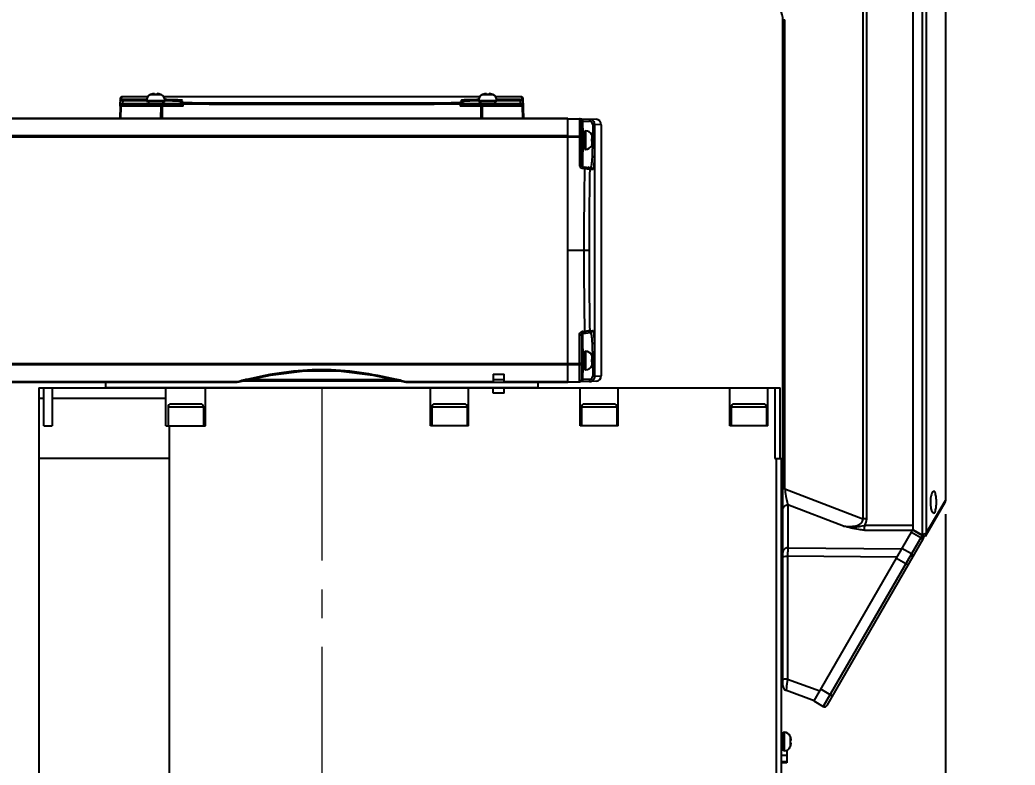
# Model space of a CAD drawing. Header units: millimetres. Extents: x 4061 to 8240, y 107 to 1541.
# Drawn here: x 6940 to 7049.7, y 944.4 to 1026.5 of the extents above; entities that cross this region are included whole.
import ezdxf

# ---------------------------------------------------------------- set-up
doc = ezdxf.new("R2010")
doc.units = ezdxf.units.MM
doc.linetypes.add('CENTER2', pattern=[28.575, 19.05, -3.175, 3.175, -3.175])
doc.layers.add('中心线层', color=7, linetype='CENTER2', lineweight=0)
doc.layers.add('轮廓实线层', color=7, linetype='Continuous', lineweight=30)
doc.styles.add('思源黑', font='SourceHanSansCN-Normal.ttf')
doc.dimstyles.new('尺寸标注_3_10比例', dxfattribs={"dimtxt": 7, "dimasz": 6, "dimexe": 2, "dimexo": 1.5, "dimgap": 1, "dimtad": 1, "dimdec": 1, "dimlfac": 3.333333, "dimdsep": 46, "dimtxsty": '思源黑', "dimcen": 0.09, "dimadec": 0, "dimazin": 0, "dimtp": 0.01, "dimtm": 0.01, "dimtfac": 1, "dimtdec": 1, "dimtofl": 0, "dimtmove": 0, "dimatfit": 3, "dimfxl": 0, "dimtolj": 1, "dimarcsym": 0})

# ---------------------------------------------------------------- blocks, each defined once
blk = doc.blocks.new('*D1394')
at = {"layer": 'Defpoints', "color": 0}
for p in [(6792.3, 984.16), (6771.84, 872.56), (6961.3, 872.56)]:
    blk.add_point(p, dxfattribs=at)
at = {"layer": '轮廓实线层', "color": 0, "lineweight": -2}
for p, q in [((6790.8, 984.16), (6769.84, 984.16)), ((6771.84, 978.16), (6771.84, 878.56)), ((6959.8, 872.56), (6769.84, 872.56))]:
    blk.add_line(p, q, dxfattribs=at)
at = {"layer": '轮廓实线层', "color": 0}
for points in [[(6772.84, 978.16), (6770.84, 978.16), (6771.84, 984.16)], [(6770.84, 878.56), (6772.84, 878.56), (6771.84, 872.56)]]:
    blk.add_solid(points, dxfattribs=at)
at = {"layer": '轮廓实线层', "color": 0, "insert": (6767.21, 930.97), "char_height": 7, "attachment_point": 5, "rotation": 90, "style": '思源黑'}
blk.add_mtext('\\A1;372', dxfattribs=at)
blk = doc.blocks.new('*D1400')
at = {"layer": 'Defpoints', "color": 0}
for p in [(6896.68, 1215.32), (7096.92, 1215.32), (6992.87, 872.56)]:
    blk.add_point(p, dxfattribs=at)
at = {"layer": '轮廓实线层', "color": 0, "lineweight": -2}
for p, q in [((6898.18, 1215.32), (7098.92, 1215.32)), ((7096.92, 878.56), (7096.92, 1209.32)), ((6994.37, 872.56), (7098.92, 872.56))]:
    blk.add_line(p, q, dxfattribs=at)
at = {"layer": '轮廓实线层', "color": 0}
for points in [[(7097.92, 1209.32), (7095.92, 1209.32), (7096.92, 1215.32)], [(7095.92, 878.56), (7097.92, 878.56), (7096.92, 872.56)]]:
    blk.add_solid(points, dxfattribs=at)
at = {"layer": '轮廓实线层', "color": 0, "insert": (7092.3, 1043.94), "char_height": 7, "attachment_point": 5, "rotation": 90, "style": '思源黑'}
blk.add_mtext('\\A1;\\A1;1240', dxfattribs=at)
blk = doc.blocks.new('*D1414')
at = {"layer": 'Defpoints', "color": 0}
for p in [(7042.03, 973.51), (7023.96, 872.56), (7042.03, 860.69)]:
    blk.add_point(p, dxfattribs=at)
at = {"layer": '轮廓实线层', "color": 0, "lineweight": -2}
for p, q in [((7042.03, 972.01), (7042.03, 858.69)), ((7023.96, 871.06), (7023.96, 858.69)), ((7029.96, 860.69), (7036.03, 860.69))]:
    blk.add_line(p, q, dxfattribs=at)
at = {"layer": '轮廓实线层', "color": 0}
for points in [[(7029.96, 861.69), (7029.96, 859.69), (7023.96, 860.69)], [(7036.03, 859.69), (7036.03, 861.69), (7042.03, 860.69)]]:
    blk.add_solid(points, dxfattribs=at)
at = {"layer": '轮廓实线层', "color": 0, "insert": (7032.99, 865.32), "char_height": 7, "attachment_point": 5, "style": '思源黑'}
blk.add_mtext('\\A1;60.3', dxfattribs=at)

msp = doc.modelspace()

# ---------------------------------------------------------------- linework, layer by layer
for p, q in [((7042.03, 1036.726), (7042.03, 973.513)), ((7038.43, 1034.98), (7038.43, 970.341)), ((7039.493, 969.725), (7039.487, 1035.467)), ((7039.923, 1035.466), (7039.923, 969.909)), ((7032.908, 1032.065), (7032.908, 971.506)), ((7033.355, 971.506), (7033.355, 1032.065)), ((7024.105, 1026.507), (7024.333, 1026.507)), ((7024.105, 953.128), (7024.105, 1026.507)), ((7024.333, 974.807), (7024.333, 1026.507)), ((6951.028, 1017.014), (6951.059, 1017.904)), ((6951.047, 1017.577), (6951.071, 1017.653)), ((6951.197, 1017.722), (6951.209, 1018.049)), ((6951.209, 1018.049), (6954.1, 1018.049)), ((6951.338, 1017.299), (6951.348, 1017.579)), ((6951.338, 1017.299), (6957.727, 1017.299)), ((6953.935, 1017.716), (6951.347, 1017.715)), ((6953.935, 1017.579), (6951.348, 1017.579)), ((6953.65, 1017.306), (6953.65, 1017.156)), ((6953.935, 1017.609), (6955.975, 1017.609)), ((6953.935, 1017.609), (6953.935, 1017.519)), ((6955.975, 1017.519), (6953.935, 1017.519)), ((6954.171, 1017.519), (6954.171, 1017.306)), ((6954.445, 1018.3), (6954.378, 1018.274)), ((6954.378, 1018.274), (6954.828, 1018.274)), ((6954.445, 1018.3), (6954.445, 1018.294)), ((6954.828, 1018.378), (6954.828, 1018.294)), ((6954.828, 1018.274), (6954.879, 1018.271)), ((6954.879, 1018.271), (6954.955, 1018.274)), ((6954.955, 1018.274), (6955.03, 1018.271)), ((6955.03, 1018.271), (6955.083, 1018.274)), ((6955.083, 1018.294), (6955.083, 1018.378)), ((6955.083, 1018.274), (6955.525, 1018.274)), ((6955.532, 1018.274), (6955.465, 1018.3)), ((6955.465, 1018.294), (6955.465, 1018.299)), ((6955.525, 1018.274), (6955.532, 1018.274)), ((6955.74, 1017.519), (6955.74, 1017.306)), ((6955.811, 1018.049), (6990.7, 1018.049)), ((6955.836, 1017.299), (6955.836, 1017.519)), ((6955.975, 1017.609), (6955.975, 1017.519)), ((6956.26, 1017.306), (6956.26, 1017.156)), ((6957.727, 1017.299), (6957.726, 1017.287)), ((6957.727, 1017.299), (6957.743, 1017.484)), ((6957.873, 1017.402), (6957.883, 1017.48)), ((6957.883, 1017.553), (6957.892, 1017.621)), ((6957.883, 1017.48), (6957.883, 1017.553)), ((6988.618, 1017.621), (6988.628, 1017.466)), ((6988.628, 1017.466), (6988.637, 1017.402)), ((6988.767, 1017.484), (6988.783, 1017.299)), ((6988.783, 1017.299), (6995.172, 1017.299)), ((6988.784, 1017.293), (6988.783, 1017.299)), ((6988.784, 1017.281), (6988.784, 1017.293)), ((6990.25, 1017.306), (6990.25, 1017.156)), ((6990.535, 1017.609), (6992.575, 1017.609)), ((6990.535, 1017.609), (6990.535, 1017.519)), ((6992.575, 1017.519), (6990.535, 1017.519)), ((6990.674, 1017.299), (6990.674, 1017.519)), ((6990.771, 1017.519), (6990.771, 1017.306)), ((6991.045, 1018.3), (6990.978, 1018.274)), ((6990.978, 1018.274), (6991.428, 1018.274)), ((6991.045, 1018.3), (6991.045, 1018.294)), ((6991.428, 1018.378), (6991.428, 1018.294)), ((6991.428, 1018.274), (6991.479, 1018.271)), ((6991.479, 1018.271), (6991.555, 1018.274)), ((6991.555, 1018.274), (6991.63, 1018.271)), ((6991.63, 1018.271), (6991.683, 1018.274)), ((6991.683, 1018.294), (6991.683, 1018.378)), ((6991.683, 1018.274), (6992.125, 1018.274)), ((6992.132, 1018.274), (6992.065, 1018.3)), ((6992.065, 1018.294), (6992.065, 1018.299)), ((6992.125, 1018.274), (6992.132, 1018.274)), ((6992.34, 1017.519), (6992.34, 1017.306)), ((6992.411, 1018.049), (6995.302, 1018.049)), ((6995.163, 1017.715), (6992.575, 1017.716)), ((6992.575, 1017.609), (6992.575, 1017.519)), ((6995.162, 1017.579), (6992.575, 1017.579)), ((6992.86, 1017.306), (6992.86, 1017.156)), ((6995.172, 1017.299), (6995.162, 1017.579)), ((6995.302, 1018.049), (6995.313, 1017.722)), ((6995.463, 1017.577), (6995.443, 1017.648)), ((6995.53, 1015.656), (6995.452, 1017.904)), ((6951.027, 1017.006), (6950.98, 1015.656)), ((6957.976, 1017.006), (6951.027, 1017.006)), ((6951.119, 1015.656), (6951.155, 1017.006)), ((6951.183, 1017.156), (6957.589, 1017.156)), ((6955.522, 1015.656), (6955.538, 1017.006)), ((6955.672, 1017.006), (6955.667, 1015.656)), ((6957.573, 1017.156), (6957.637, 1017.17)), ((6957.589, 1017.156), (6957.659, 1017.174)), ((6957.611, 1017.154), (6957.589, 1017.156)), ((6957.726, 1017.287), (6957.726, 1017.281)), ((6957.764, 1017.27), (6957.784, 1017.259)), ((6957.784, 1017.259), (6957.81, 1017.228)), ((6957.81, 1017.228), (6957.837, 1017.194)), ((6957.865, 1017.156), (6957.938, 1017.058)), ((6957.976, 1017.006), (6957.998, 1017.248)), ((6988.512, 1017.248), (6988.533, 1017.006)), ((6988.533, 1017.006), (6988.644, 1017.156)), ((6988.652, 1017.058), (6988.533, 1017.006)), ((6995.483, 1017.006), (6988.533, 1017.006)), ((6988.746, 1017.27), (6988.726, 1017.259)), ((6988.921, 1017.156), (6995.327, 1017.156)), ((6990.843, 1015.656), (6990.839, 1017.006)), ((6990.988, 1015.656), (6990.972, 1017.006)), ((6995.267, 1017.196), (6995.241, 1017.216)), ((6995.356, 1017.006), (6995.392, 1015.656)), ((7000.405, 1015.656), (6808.855, 1015.656)), ((7000.405, 1015.614), (6808.855, 1015.614)), ((7000.405, 1015.656), (7003.505, 1015.548)), ((7000.405, 986.556), (7000.405, 1015.656)), ((7000.405, 1015.614), (7001.674, 1015.576)), ((7001.674, 1015.612), (7001.674, 1010.502)), ((7002.042, 1015.36), (7001.905, 1015.372)), ((7001.905, 1015.372), (7001.905, 1010.468)), ((7002.042, 1015.36), (7002.782, 1015.334)), ((7002.042, 1014.561), (7002.042, 1015.36)), ((7001.905, 1014.561), (7002.055, 1014.561)), ((7002.055, 1014.561), (7002.055, 1011.951)), ((7002.055, 1014.041), (7002.268, 1014.041)), ((7002.268, 1014.276), (7002.358, 1014.276)), ((7002.268, 1012.236), (7002.268, 1014.276)), ((7002.358, 1014.276), (7002.358, 1012.236)), ((7003.133, 1014.974), (7003.352, 1014.974)), ((7003.133, 1014.974), (7003.133, 1012.6)), ((7003.352, 1014.974), (7003.352, 1012.6)), ((7004.085, 1014.948), (7003.352, 1014.974)), ((7004.085, 1014.948), (7004.085, 987.264)), ((7000.405, 1013.722), (6784.405, 1013.722)), ((7000.405, 1013.567), (6784.405, 1013.567)), ((7000.405, 1013.722), (7001.674, 1013.69)), ((7001.674, 1013.558), (7000.405, 1013.567)), ((7003.023, 1013.833), (7003.023, 1012.679)), ((7003.049, 1013.766), (7003.043, 1013.766)), ((7003.127, 1013.384), (7003.043, 1013.384)), ((7003.043, 1013.129), (7003.127, 1013.129)), ((7001.905, 1011.951), (7002.055, 1011.951)), ((7002.042, 1010.318), (7002.042, 1011.951)), ((7002.055, 1012.472), (7002.268, 1012.472)), ((7002.268, 1012.236), (7002.358, 1012.236)), ((7003.352, 1012.6), (7002.969, 1012.6)), ((7003.043, 1012.746), (7003.048, 1012.746)), ((7003.324, 1011.339), (7003.324, 990.933)), ((7002.231, 1010.095), (7002.03, 1010.112)), ((7002.042, 1010.318), (7002.903, 1010.243)), ((7003.121, 1010.004), (7002.806, 1010.031)), ((7000.405, 1001.106), (7002.736, 1001.106)), ((7002.03, 992.16), (7002.23, 992.178)), ((7002.805, 992.241), (7003.121, 992.268)), ((7001.674, 986.601), (7001.674, 991.77)), ((7001.905, 991.805), (7001.905, 986.84)), ((7002.042, 991.954), (7002.903, 992.029)), ((7002.042, 990.261), (7002.042, 991.954)), ((7001.905, 990.261), (7002.055, 990.261)), ((7002.055, 990.261), (7002.055, 987.651)), ((7002.268, 989.976), (7002.358, 989.976)), ((7002.268, 987.936), (7002.268, 989.976)), ((7002.358, 989.976), (7002.358, 987.936)), ((7002.055, 989.741), (7002.268, 989.741)), ((7002.929, 989.672), (7003.352, 989.672)), ((7003.023, 989.533), (7003.023, 988.379)), ((7003.049, 989.466), (7003.043, 989.466)), ((7003.127, 989.084), (7003.043, 989.084)), ((7003.043, 988.829), (7003.127, 988.829)), ((7003.133, 989.672), (7003.133, 987.239)), ((7003.352, 989.672), (7003.352, 987.239)), ((6784.405, 988.645), (7000.405, 988.645)), ((7000.405, 988.49), (6784.405, 988.49)), ((7000.405, 988.645), (7001.674, 988.654)), ((7000.405, 988.49), (7001.674, 988.522)), ((7002.055, 988.172), (7002.268, 988.172)), ((7002.268, 987.936), (7002.358, 987.936)), ((7003.043, 988.446), (7003.048, 988.446)), ((6963.891, 986.598), (6784.405, 986.598)), ((6963.891, 986.598), (6963.891, 986.561)), ((6963.964, 986.565), (6963.891, 986.556)), ((6963.964, 986.565), (6963.963, 986.565)), ((6964.604, 986.706), (6981.907, 986.706)), ((6965.321, 986.856), (6981.188, 986.856)), ((6978.899, 987.347), (6982.548, 986.565)), ((6982.547, 986.565), (6982.619, 986.556)), ((6982.547, 986.565), (6982.547, 986.565)), ((6982.619, 986.598), (6982.56, 986.613)), ((6992.155, 986.598), (6982.619, 986.598)), ((6982.619, 986.556), (6982.619, 986.598)), ((6992.155, 987.456), (6993.355, 987.456)), ((6992.155, 987.456), (6992.155, 986.556)), ((6992.155, 986.856), (6993.355, 986.856)), ((6993.355, 986.556), (6993.355, 987.456)), ((7000.405, 986.598), (6993.355, 986.598)), ((7000.405, 986.598), (7001.674, 986.636)), ((7000.405, 986.556), (7001.674, 986.601)), ((7002.77, 986.639), (7001.721, 986.602)), ((7001.905, 987.651), (7002.055, 987.651)), ((7001.905, 986.84), (7002.042, 986.853)), ((7002.042, 986.853), (7002.042, 987.651)), ((7002.782, 986.879), (7002.042, 986.853)), ((7003.505, 986.664), (7002.79, 986.64)), ((7003.352, 987.239), (7003.133, 987.239)), ((7003.352, 987.239), (7004.085, 987.264)), ((6784.405, 986.556), (6963.891, 986.556)), ((6942.049, 985.956), (7023.805, 985.956)), ((6942.055, 985.956), (6942.055, 878.256)), ((6942.63, 981.756), (6942.63, 985.956)), ((6943.539, 985.956), (6943.539, 981.756)), ((6949.405, 986.556), (6949.405, 985.956)), ((6956.08, 981.756), (6956.08, 985.956)), ((6960.43, 981.756), (6960.43, 985.956)), ((6982.619, 986.556), (7000.405, 986.556)), ((6985.255, 981.756), (6985.255, 985.956)), ((6989.455, 981.756), (6989.455, 985.956)), ((6992.155, 985.356), (6992.155, 985.956)), ((6993.355, 985.356), (6993.355, 985.956)), ((6997.105, 985.956), (6997.105, 986.556)), ((7001.755, 981.756), (7001.755, 985.956)), ((7005.955, 981.756), (7005.955, 985.956)), ((7018.255, 981.756), (7018.255, 985.956)), ((7022.455, 981.756), (7022.455, 985.956)), ((7023.205, 985.956), (7023.205, 978.156)), ((7023.805, 978.156), (7023.805, 985.956)), ((6942.63, 984.756), (6942.055, 984.756)), ((6956.08, 984.756), (6943.539, 984.756)), ((6993.355, 985.356), (6992.155, 985.356)), ((6956.305, 983.856), (6960.205, 983.856)), ((6956.305, 983.856), (6956.305, 981.756)), ((6959.905, 984.156), (6956.605, 984.156)), ((6960.205, 983.856), (6960.205, 981.756)), ((6985.405, 983.856), (6989.305, 983.856)), ((6985.405, 983.856), (6985.405, 981.756)), ((6989.005, 984.156), (6985.705, 984.156)), ((6989.305, 983.856), (6989.305, 981.756)), ((7001.905, 983.856), (7005.805, 983.856)), ((7001.905, 983.856), (7001.905, 981.756)), ((7005.505, 984.156), (7002.205, 984.156)), ((7005.805, 983.856), (7005.805, 981.756)), ((7018.405, 983.856), (7022.305, 983.856)), ((7018.405, 983.856), (7018.405, 981.756)), ((7022.005, 984.156), (7018.705, 984.156)), ((7022.305, 983.856), (7022.305, 981.756)), ((6942.63, 981.756), (6943.539, 981.756)), ((6956.08, 981.756), (6960.43, 981.756)), ((6956.455, 878.106), (6956.455, 981.756)), ((6989.455, 981.756), (6985.255, 981.756)), ((7005.955, 981.756), (7001.755, 981.756)), ((7022.455, 981.756), (7018.255, 981.756)), ((6956.455, 978.156), (6942.055, 978.156)), ((7023.205, 978.156), (7023.955, 978.156)), ((7023.355, 978.156), (7023.355, 878.256)), ((7023.955, 878.256), (7023.955, 978.156)), ((7024.105, 977.308), (7023.955, 977.308)), ((7023.955, 975.808), (7024.105, 975.808)), ((7024.333, 974.807), (7024.105, 974.807)), ((7024.333, 974.807), (7032.908, 971.506)), ((7024.105, 973.726), (7023.955, 973.726)), ((7039.923, 969.909), (7042.03, 973.513)), ((7023.955, 972.427), (7024.105, 972.427)), ((7030.793, 970.701), (7024.668, 973.059)), ((7024.668, 973.059), (7024.668, 968.318)), ((7041.97, 973.288), (7039.809, 969.545)), ((7033.355, 971.506), (7032.908, 971.506)), ((7033.091, 970.268), (7038.405, 970.268)), ((7038.43, 970.786), (7033.128, 970.786)), ((7038.276, 970.045), (7038.43, 970.311)), ((7039.45, 969.677), (7038.411, 970.277)), ((7038.43, 970.341), (7039.809, 969.545)), ((7038.43, 970.341), (7038.43, 970.311)), ((7027.834, 951.958), (7038.276, 970.045)), ((7039.45, 969.677), (7028.564, 950.823)), ((7028.974, 950.933), (7039.56, 969.268)), ((7038.276, 970.045), (7039.316, 969.445)), ((7039.684, 969.805), (7039.49, 969.724)), ((7024.668, 968.318), (7037.212, 968.2)), ((7038.274, 967.641), (7037.235, 968.241)), ((7024.105, 967.416), (7023.955, 967.416)), ((7036.671, 967.263), (7024.622, 967.377)), ((7024.622, 967.377), (7024.622, 953.832)), ((7036.619, 967.175), (7037.918, 966.425)), ((7023.955, 966.474), (7024.105, 966.474)), ((7024.105, 955.505), (7023.955, 955.505)), ((7023.955, 954.208), (7024.105, 954.208)), ((7024.622, 953.832), (7028.171, 952.541)), ((7027.544, 951.456), (7024.5, 952.564)), ((7029.574, 951.972), (7028.275, 952.722)), ((7027.544, 951.456), (7027.834, 951.958)), ((7027.525, 951.423), (7028.564, 950.823)), ((7024.168, 947.741), (7023.955, 947.741)), ((7024.258, 947.976), (7024.168, 947.976)), ((7024.168, 945.936), (7024.168, 947.976)), ((7024.258, 947.976), (7024.258, 945.936)), ((7024.923, 947.084), (7024.92, 947.032)), ((7024.949, 947.466), (7024.923, 947.533)), ((7024.923, 947.533), (7024.923, 947.084)), ((7024.949, 947.466), (7024.943, 947.466)), ((7025.027, 947.084), (7024.943, 947.084)), ((7024.168, 946.172), (7023.955, 946.172)), ((7024.168, 946.037), (7023.955, 946.037)), ((7024.555, 946.005), (7024.555, 944.588)), ((7024.92, 947.032), (7024.923, 946.956)), ((7024.923, 946.956), (7024.92, 946.883)), ((7024.92, 946.883), (7024.923, 946.829)), ((7024.923, 946.829), (7024.923, 946.386)), ((7024.923, 946.379), (7024.949, 946.446)), ((7024.943, 946.829), (7025.027, 946.829)), ((7024.943, 946.446), (7024.948, 946.446)), ((7024.555, 945.425), (7023.955, 945.425)), ((7024.258, 945.936), (7024.168, 945.936)), ((7024.555, 944.7), (7023.955, 944.7)), ((7024.555, 944.588), (7023.955, 944.588))]:
    msp.add_line(p, q)
for points in [[(6957.667, 1017.136), (6957.637, 1017.146), (6957.611, 1017.154)], [(6988.774, 1017.28), (6988.762, 1017.277), (6988.746, 1017.27)], [(6963.962, 986.565), (6967.59, 987.343), (6971.381, 987.808), (6975.111, 987.81), (6978.899, 987.347)]]:
    msp.add_lwpolyline(points)
for centre, radius, start, end in [((7021.705, 1026.507), 2.4, 0, 53.17051), ((6951.209, 1017.899), 0.15, 90, 177.99998), ((6951.228, 1014.291), 3.01, 89.10628, 90.74056), ((6951.346, 1020.77), 3.054, 268.63693, 270.03477), ((6951.227, 1014.087), 3.213, 88.01252, 89.15349), ((6954.655, 1017.609), 0.72, 112.61986, 180), ((6954.955, 1016.889), 1.495, 94.89378, 109.95213), ((6954.955, 1016.889), 1.411, 84.81427, 95.18573), ((6954.955, 1016.889), 1.495, 70.04787, 85.10622), ((6955.255, 1017.609), 0.72, 0, 67.38014), ((6955.853, 972.97), 44.747, 89.35, 89.84161), ((6973.255, 4002.451), 2985.098, 269.707383, 270.292604), ((6988.939, 1017.312), 0.156, 185, 270), ((6991.255, 1017.609), 0.72, 112.61986, 180), ((6991.555, 1016.889), 1.495, 94.89378, 109.95213), ((6991.555, 1016.889), 1.411, 84.81427, 95.18573), ((6991.555, 1016.889), 1.495, 70.04787, 85.10622), ((6991.855, 1017.609), 0.72, 0, 67.38014), ((6995.284, 1014.087), 3.213, 90.8463, 91.98747), ((6995.283, 1014.293), 3.008, 89.25459, 90.8938), ((6995.302, 1017.899), 0.15, 2.00002, 90), ((6951.183, 1017), 0.156, 90, 178), ((6957.571, 1017.312), 0.156, 270, 342.08944), ((6954.519, 1014.658), 4.176, 36.74145, 37.39093), ((6978.4, 1032.072), 25.379, 216.26749, 216.4154), ((6973.255, 3985.286), 2968.078, 269.705466, 270.294521), ((6988.364, 1022.455), 5.209, 271.84036, 272.5317), ((6990.568, 1012.698), 4.763, 112.96162, 113.72888), ((6991.466, 1010.604), 7.041, 112.62006, 113.03897), ((6995.327, 1017), 0.156, 2, 90), ((7001.665, 1015.372), 0.24, 0, 88), ((7002.748, 1014.973), 0.603, 4.00488, 21.65979), ((7003.485, 1014.948), 0.6, 0, 87.99994), ((7002.358, 1013.556), 0.72, 22.61979, 89.99977), ((7002.762, 1014.974), 0.59, 0.00635, 3.97647), ((7001.638, 1013.256), 1.495, 4.89378, 22.61986), ((7001.638, 1013.256), 1.495, 337.38014, 355.10622), ((7001.638, 1013.256), 1.411, 354.81427, 5.18573), ((7002.358, 1012.956), 0.72, 270, 337.38021), ((6982.068, 1012.504), 21.064, 357.14495, 359.18313), ((6977.537, 1012.599), 25.596, 359.1143, 0.00219), ((7002.163, 1010.531), 0.49, 183.39672, 192.72997), ((7002.144, 1010.527), 0.471, 192.67753, 201.81239), ((7002.055, 1010.468), 0.15, 180, 265), ((7582.149, 1000.944), 579.989, 179.096017, 179.984008), ((7001.49, 998.093), 12.025, 85.48173, 86.46736), ((7590.026, 1000.944), 587.29, 179.113424, 179.984203), ((7582.182, 1001.269), 580.022, 180.016125, 180.898123), ((7590.065, 1001.27), 587.329, 180.015933, 180.880808), ((7002.075, 991.736), 0.427, 96.06072, 103.5066), ((7001.659, 1001.766), 9.605, 273.40398, 274.62604), ((7002.055, 991.805), 0.15, 95, 180), ((7002.358, 989.256), 0.72, 22.61979, 89.99977), ((6982.047, 989.768), 21.085, 0.81767, 2.85001), ((6977.543, 989.673), 25.59, 359.99782, 0.88593), ((7001.638, 988.956), 1.495, 4.89378, 22.61986), ((7001.638, 988.956), 1.495, 337.38014, 355.10622), ((7001.638, 988.956), 1.411, 354.81427, 5.18573), ((7002.358, 988.656), 0.72, 270, 337.38021), ((6971.648, 957.613), 30.005, 104.86517, 104.98207), ((6972.432, 954.62), 33.099, 103.67657, 104.84753), ((6973.672, 949.559), 38.309, 103.09335, 103.68896), ((6965.604, 918.869), 69.833, 76.50434, 76.84595), ((6962.716, 906.867), 82.178, 76.02636, 76.49876), ((7001.665, 986.84), 0.24, 272, 0), ((7002.748, 987.24), 0.602, 272.01542, 278.24353), ((7002.747, 987.249), 0.611, 278.23668, 293.58136), ((7002.762, 987.239), 0.589, 355.77926, 359.97527), ((7003.485, 987.264), 0.6, 272, 0), ((6956.605, 983.856), 0.3, 90, 180), ((6959.905, 983.856), 0.3, 0, 90), ((6985.705, 983.856), 0.3, 90, 180), ((6989.005, 983.856), 0.3, 0, 90), ((7002.205, 983.856), 0.3, 90, 180), ((7005.505, 983.856), 0.3, 0, 90), ((7018.705, 983.856), 0.3, 90, 180), ((7022.005, 983.856), 0.3, 0, 90), ((7044.09, 973.341), 3.718, 178.80632, 179.99734), ((7044.145, 973.34), 3.773, 177.21848, 178.80767), ((7044.104, 973.342), 3.732, 176.17338, 177.21958), ((7043.822, 973.363), 3.45, 172.86844, 176.21617), ((7044.07, 973.341), 3.698, 180.00192, 180.96865), ((7044.137, 973.342), 3.765, 180.96874, 182.55893), ((7043.916, 973.329), 3.544, 182.49456, 187.01848), ((7043.451, 973.274), 3.076, 187.07638, 188.53138), ((7043.282, 973.249), 2.905, 188.53641, 189.40179), ((7039.3, 969.418), 0.3, 330, 60), ((7024.705, 953.128), 0.6, 180, 250), ((7028.714, 951.083), 0.3, 240, 330), ((7024.258, 947.256), 0.72, 22.61986, 90), ((7023.538, 946.956), 1.495, 4.89378, 19.95213), ((7023.538, 946.956), 1.411, 354.81427, 5.18573), ((7024.258, 946.656), 0.72, 270, 337.38014), ((7023.538, 946.956), 1.495, 340.04787, 355.10622)]:
    msp.add_arc(centre, radius, start, end)
for points, knots in [([(6951.037, 1017.283), (6951.038, 1017.297), (6951.116, 1017.29), (6951.151, 1017.3), (6951.189, 1017.3)], [0, 0, 0, 0, 0.2726011, 1, 1, 1, 1]), ([(6951.348, 1017.579), (6951.277, 1017.58), (6951.172, 1017.592), (6951.094, 1017.572), (6951.048, 1017.585), (6951.047, 1017.577)], [0, 0, 0, 0, 0.7068781, 0.9233068, 1, 1, 1, 1]), ([(6951.071, 1017.653), (6951.077, 1017.663), (6951.092, 1017.681), (6951.112, 1017.696), (6951.122, 1017.701)], [0, 0, 0, 0, 0.4999514, 1, 1, 1, 1]), ([(6951.122, 1017.701), (6951.134, 1017.708), (6951.158, 1017.718), (6951.185, 1017.722), (6951.197, 1017.722)], [0, 0, 0, 0, 0.5157187, 1, 1, 1, 1]), ([(6951.338, 1017.299), (6951.333, 1017.243), (6951.254, 1017.203), (6951.199, 1017.165), (6951.188, 1017.159)], [0, 0, 0, 0, 0.8075514, 1, 1, 1, 1]), ([(6951.197, 1017.722), (6951.197, 1017.715), (6951.238, 1017.724), (6951.254, 1017.717), (6951.273, 1017.716)], [0, 0, 0, 0, 0.2708913, 1, 1, 1, 1]), ([(6951.348, 1017.579), (6951.348, 1017.611), (6951.347, 1017.656), (6951.349, 1017.702), (6951.347, 1017.715)], [0, 0, 0, 0, 0.7016639, 1, 1, 1, 1]), ([(6956.943, 1017.563), (6956.869, 1017.566), (6956.547, 1017.575), (6956.225, 1017.579), (6955.977, 1017.58)], [0, 0, 0, 0, 0.2291101, 1, 1, 1, 1]), ([(6957.215, 1017.693), (6957.151, 1017.696), (6956.867, 1017.706), (6956.582, 1017.711), (6956.361, 1017.714)], [0, 0, 0, 0, 0.2240245, 1, 1, 1, 1]), ([(6957.641, 1017.516), (6957.602, 1017.522), (6957.37, 1017.547), (6957.137, 1017.556), (6956.943, 1017.563)], [0, 0, 0, 0, 0.1685855, 1, 1, 1, 1]), ([(6957.616, 1017.67), (6957.588, 1017.673), (6957.454, 1017.682), (6957.32, 1017.689), (6957.215, 1017.693)], [0, 0, 0, 0, 0.2132471, 1, 1, 1, 1]), ([(6957.892, 1017.621), (6957.894, 1017.645), (6957.747, 1017.646), (6957.686, 1017.665), (6957.616, 1017.67)], [0, 0, 0, 0, 0.2618922, 1, 1, 1, 1]), ([(6957.743, 1017.484), (6957.744, 1017.494), (6957.694, 1017.507), (6957.667, 1017.512), (6957.641, 1017.516)], [0, 0, 0, 0, 0.2770876, 1, 1, 1, 1]), ([(6957.726, 1017.281), (6957.729, 1017.295), (6957.739, 1017.322), (6957.755, 1017.345), (6957.765, 1017.355)], [0, 0, 0, 0, 0.4886917, 1, 1, 1, 1]), ([(6957.743, 1017.484), (6957.744, 1017.495), (6957.749, 1017.519), (6957.76, 1017.541), (6957.766, 1017.551)], [0, 0, 0, 0, 0.4853265, 1, 1, 1, 1]), ([(6957.765, 1017.355), (6957.771, 1017.362), (6957.783, 1017.373), (6957.798, 1017.382), (6957.806, 1017.385)], [0, 0, 0, 0, 0.501536, 1, 1, 1, 1]), ([(6957.766, 1017.551), (6957.773, 1017.562), (6957.788, 1017.581), (6957.809, 1017.596), (6957.819, 1017.601)], [0, 0, 0, 0, 0.4998484, 1, 1, 1, 1]), ([(6957.806, 1017.385), (6957.816, 1017.391), (6957.838, 1017.399), (6957.862, 1017.402), (6957.873, 1017.402)], [0, 0, 0, 0, 0.5140228, 1, 1, 1, 1]), ([(6957.819, 1017.601), (6957.831, 1017.608), (6957.855, 1017.617), (6957.88, 1017.621), (6957.892, 1017.621)], [0, 0, 0, 0, 0.5147006, 1, 1, 1, 1]), ([(6958.01, 1017.392), (6957.978, 1017.393), (6957.949, 1017.405), (6957.872, 1017.388), (6957.873, 1017.402)], [0, 0, 0, 0, 0.7018384, 1, 1, 1, 1]), ([(6957.998, 1017.248), (6957.998, 1017.265), (6958.004, 1017.31), (6957.985, 1017.374), (6958.01, 1017.392)], [0, 0, 0, 0, 0.3590555, 1, 1, 1, 1]), ([(6988.569, 1017.394), (6988.558, 1017.394), (6988.535, 1017.393), (6988.512, 1017.392), (6988.5, 1017.392)], [0, 0, 0, 0, 0.475896, 1, 1, 1, 1]), ([(6988.512, 1017.248), (6988.512, 1017.265), (6988.506, 1017.31), (6988.525, 1017.374), (6988.5, 1017.392)], [0, 0, 0, 0, 0.3591729, 1, 1, 1, 1]), ([(6988.637, 1017.402), (6988.637, 1017.395), (6988.6, 1017.4), (6988.585, 1017.395), (6988.569, 1017.394)], [0, 0, 0, 0, 0.2802027, 1, 1, 1, 1]), ([(6988.684, 1017.646), (6988.667, 1017.643), (6988.648, 1017.639), (6988.617, 1017.627), (6988.618, 1017.621)], [0, 0, 0, 0, 0.7139546, 1, 1, 1, 1]), ([(6988.69, 1017.601), (6988.679, 1017.608), (6988.655, 1017.617), (6988.63, 1017.621), (6988.618, 1017.621)], [0, 0, 0, 0, 0.5147022, 1, 1, 1, 1]), ([(6988.704, 1017.385), (6988.694, 1017.391), (6988.671, 1017.399), (6988.648, 1017.402), (6988.637, 1017.402)], [0, 0, 0, 0, 0.5140229, 1, 1, 1, 1]), ([(6989.295, 1017.693), (6989.226, 1017.69), (6989.022, 1017.68), (6988.817, 1017.671), (6988.684, 1017.646)], [0, 0, 0, 0, 0.3371138, 1, 1, 1, 1]), ([(6988.744, 1017.551), (6988.737, 1017.562), (6988.721, 1017.581), (6988.701, 1017.596), (6988.69, 1017.601)], [0, 0, 0, 0, 0.4998484, 1, 1, 1, 1]), ([(6988.749, 1017.351), (6988.743, 1017.358), (6988.729, 1017.371), (6988.713, 1017.381), (6988.704, 1017.385)], [0, 0, 0, 0, 0.5016077, 1, 1, 1, 1]), ([(6988.767, 1017.484), (6988.766, 1017.495), (6988.761, 1017.519), (6988.75, 1017.541), (6988.744, 1017.551)], [0, 0, 0, 0, 0.4853265, 1, 1, 1, 1]), ([(6988.784, 1017.281), (6988.781, 1017.294), (6988.772, 1017.319), (6988.758, 1017.341), (6988.749, 1017.351)], [0, 0, 0, 0, 0.4885809, 1, 1, 1, 1]), ([(6989.559, 1017.563), (6989.449, 1017.559), (6989.26, 1017.549), (6988.994, 1017.537), (6988.874, 1017.51), (6988.765, 1017.503), (6988.767, 1017.484)], [0, 0, 0, 0, 0.4161493, 0.729644, 0.9273652, 1, 1, 1, 1]), ([(6990.534, 1017.716), (6990.421, 1017.716), (6990.008, 1017.713), (6989.595, 1017.705), (6989.295, 1017.693)], [0, 0, 0, 0, 0.2732764, 1, 1, 1, 1]), ([(6990.534, 1017.58), (6990.448, 1017.579), (6990.123, 1017.577), (6989.798, 1017.571), (6989.559, 1017.563)], [0, 0, 0, 0, 0.2659806, 1, 1, 1, 1]), ([(6995.162, 1017.579), (6995.162, 1017.611), (6995.164, 1017.656), (6995.161, 1017.702), (6995.163, 1017.715)], [0, 0, 0, 0, 0.7016773, 1, 1, 1, 1]), ([(6995.463, 1017.577), (6995.463, 1017.585), (6995.416, 1017.572), (6995.339, 1017.592), (6995.233, 1017.58), (6995.162, 1017.579)], [0, 0, 0, 0, 0.076693, 0.293122, 1, 1, 1, 1]), ([(6995.163, 1017.715), (6995.199, 1017.715), (6995.231, 1017.73), (6995.314, 1017.707), (6995.313, 1017.722)], [0, 0, 0, 0, 0.7071118, 1, 1, 1, 1]), ([(6995.18, 1017.276), (6995.178, 1017.279), (6995.175, 1017.287), (6995.172, 1017.295), (6995.172, 1017.299)], [0, 0, 0, 0, 0.5138891, 1, 1, 1, 1]), ([(6995.388, 1017.701), (6995.377, 1017.708), (6995.352, 1017.718), (6995.326, 1017.722), (6995.313, 1017.722)], [0, 0, 0, 0, 0.5157202, 1, 1, 1, 1]), ([(6995.473, 1017.283), (6995.473, 1017.297), (6995.394, 1017.29), (6995.359, 1017.3), (6995.322, 1017.3)], [0, 0, 0, 0, 0.2725882, 1, 1, 1, 1]), ([(6995.442, 1017.648), (6995.436, 1017.659), (6995.42, 1017.68), (6995.4, 1017.695), (6995.388, 1017.701)], [0, 0, 0, 0, 0.4998617, 1, 1, 1, 1]), ([(6951.216, 1017.136), (6951.222, 1017.136), (6951.235, 1017.132), (6951.246, 1017.123), (6951.251, 1017.117)], [0, 0, 0, 0, 0.4222354, 1, 1, 1, 1]), ([(6955.538, 1017.006), (6955.539, 1017.04), (6955.54, 1017.073), (6955.559, 1017.148), (6955.577, 1017.125), (6955.58, 1017.117)], [0, 0, 0, 0, 0.6546656, 0.8385187, 1, 1, 1, 1]), ([(6955.687, 1017.156), (6955.68, 1017.156), (6955.677, 1017.12), (6955.674, 1017.102), (6955.674, 1017.083)], [0, 0, 0, 0, 0.2590169, 1, 1, 1, 1]), ([(6955.674, 1017.083), (6955.674, 1017.076), (6955.674, 1017.06), (6955.675, 1017.045), (6955.676, 1017.036)], [0, 0, 0, 0, 0.4667251, 1, 1, 1, 1]), ([(6957.637, 1017.17), (6957.648, 1017.175), (6957.67, 1017.188), (6957.688, 1017.206), (6957.696, 1017.216)], [0, 0, 0, 0, 0.5018072, 1, 1, 1, 1]), ([(6957.659, 1017.174), (6957.668, 1017.179), (6957.686, 1017.192), (6957.701, 1017.207), (6957.707, 1017.216)], [0, 0, 0, 0, 0.4981617, 1, 1, 1, 1]), ([(6957.716, 1017.165), (6957.709, 1017.159), (6957.693, 1017.148), (6957.676, 1017.139), (6957.667, 1017.136)], [0, 0, 0, 0, 0.519939, 1, 1, 1, 1]), ([(6957.696, 1017.216), (6957.703, 1017.226), (6957.716, 1017.247), (6957.724, 1017.27), (6957.726, 1017.281)], [0, 0, 0, 0, 0.5142052, 1, 1, 1, 1]), ([(6957.707, 1017.216), (6957.714, 1017.226), (6957.726, 1017.246), (6957.734, 1017.269), (6957.736, 1017.28)], [0, 0, 0, 0, 0.5110722, 1, 1, 1, 1]), ([(6957.784, 1017.259), (6957.778, 1017.241), (6957.759, 1017.206), (6957.732, 1017.178), (6957.716, 1017.165)], [0, 0, 0, 0, 0.4890299, 1, 1, 1, 1]), ([(6957.726, 1017.281), (6957.726, 1017.281), (6957.731, 1017.281), (6957.734, 1017.28), (6957.736, 1017.28)], [0, 0, 0, 0, 0.2631266, 1, 1, 1, 1]), ([(6957.736, 1017.28), (6957.74, 1017.28), (6957.75, 1017.277), (6957.759, 1017.273), (6957.764, 1017.27)], [0, 0, 0, 0, 0.4205029, 1, 1, 1, 1]), ([(6957.823, 1017.105), (6957.819, 1017.101), (6957.811, 1017.094), (6957.803, 1017.087), (6957.799, 1017.083)], [0, 0, 0, 0, 0.5083703, 1, 1, 1, 1]), ([(6957.998, 1017.248), (6957.978, 1017.249), (6957.92, 1017.254), (6957.859, 1017.245), (6957.822, 1017.258)], [0, 0, 0, 0, 0.330922, 1, 1, 1, 1]), ([(6957.865, 1017.156), (6957.859, 1017.147), (6957.846, 1017.129), (6957.831, 1017.113), (6957.823, 1017.105)], [0, 0, 0, 0, 0.4944884, 1, 1, 1, 1]), ([(6988.726, 1017.259), (6988.706, 1017.258), (6988.662, 1017.255), (6988.618, 1017.253), (6988.594, 1017.252)], [0, 0, 0, 0, 0.4385997, 1, 1, 1, 1]), ([(6988.644, 1017.156), (6988.658, 1017.175), (6988.685, 1017.21), (6988.712, 1017.244), (6988.726, 1017.259)], [0, 0, 0, 0, 0.5354527, 1, 1, 1, 1]), ([(6988.644, 1017.156), (6988.651, 1017.147), (6988.664, 1017.13), (6988.679, 1017.113), (6988.687, 1017.105)], [0, 0, 0, 0, 0.4878166, 1, 1, 1, 1]), ([(6988.687, 1017.105), (6988.691, 1017.101), (6988.698, 1017.094), (6988.706, 1017.087), (6988.71, 1017.083)], [0, 0, 0, 0, 0.5047411, 1, 1, 1, 1]), ([(6988.726, 1017.259), (6988.732, 1017.241), (6988.751, 1017.206), (6988.778, 1017.178), (6988.794, 1017.165)], [0, 0, 0, 0, 0.4932088, 1, 1, 1, 1]), ([(6988.843, 1017.136), (6988.829, 1017.132), (6988.801, 1017.121), (6988.772, 1017.109), (6988.758, 1017.103)], [0, 0, 0, 0, 0.4862236, 1, 1, 1, 1]), ([(6988.774, 1017.28), (6988.776, 1017.28), (6988.779, 1017.281), (6988.784, 1017.281), (6988.784, 1017.281)], [0, 0, 0, 0, 0.7371986, 1, 1, 1, 1]), ([(6988.774, 1017.28), (6988.778, 1017.258), (6988.798, 1017.214), (6988.834, 1017.183), (6988.855, 1017.172)], [0, 0, 0, 0, 0.4939465, 1, 1, 1, 1]), ([(6988.794, 1017.165), (6988.801, 1017.159), (6988.817, 1017.148), (6988.834, 1017.139), (6988.843, 1017.136)], [0, 0, 0, 0, 0.5229399, 1, 1, 1, 1]), ([(6988.921, 1017.156), (6988.91, 1017.156), (6988.883, 1017.15), (6988.858, 1017.142), (6988.843, 1017.136)], [0, 0, 0, 0, 0.422035, 1, 1, 1, 1]), ([(6988.855, 1017.172), (6988.865, 1017.167), (6988.887, 1017.159), (6988.91, 1017.156), (6988.921, 1017.156)], [0, 0, 0, 0, 0.5133939, 1, 1, 1, 1]), ([(6990.831, 1017.135), (6990.83, 1017.135), (6990.829, 1017.125), (6990.828, 1017.121), (6990.827, 1017.116)], [0, 0, 0, 0, 0.251387, 1, 1, 1, 1]), ([(6990.839, 1017.006), (6990.839, 1017.034), (6990.827, 1017.063), (6990.847, 1017.135), (6990.831, 1017.135)], [0, 0, 0, 0, 0.6440488, 1, 1, 1, 1]), ([(6990.972, 1017.006), (6990.972, 1017.04), (6990.971, 1017.073), (6990.952, 1017.148), (6990.933, 1017.125), (6990.93, 1017.117)], [0, 0, 0, 0, 0.6546656, 0.8385187, 1, 1, 1, 1]), ([(6995.241, 1017.216), (6995.229, 1017.225), (6995.208, 1017.243), (6995.188, 1017.264), (6995.18, 1017.276)], [0, 0, 0, 0, 0.5170906, 1, 1, 1, 1]), ([(6995.295, 1017.136), (6995.289, 1017.136), (6995.275, 1017.132), (6995.265, 1017.123), (6995.259, 1017.117)], [0, 0, 0, 0, 0.4222354, 1, 1, 1, 1]), ([(6995.327, 1017.156), (6995.319, 1017.156), (6995.301, 1017.176), (6995.28, 1017.186), (6995.267, 1017.196)], [0, 0, 0, 0, 0.3229444, 1, 1, 1, 1]), ([(7001.873, 1015.473), (7001.873, 1015.464), (7001.866, 1015.44), (7001.852, 1015.422), (7001.843, 1015.412)], [0, 0, 0, 0, 0.4278428, 1, 1, 1, 1]), ([(7002.039, 1015.565), (7002.038, 1015.573), (7002.036, 1015.583), (7002.033, 1015.599), (7002.03, 1015.599)], [0, 0, 0, 0, 0.7191439, 1, 1, 1, 1]), ([(7002.77, 1015.574), (7002.793, 1015.573), (7002.768, 1015.445), (7002.784, 1015.39), (7002.782, 1015.334)], [0, 0, 0, 0, 0.2970896, 1, 1, 1, 1]), ([(7001.674, 1013.558), (7001.729, 1013.558), (7001.79, 1013.55), (7001.906, 1013.532), (7001.905, 1013.507)], [0, 0, 0, 0, 0.6855191, 1, 1, 1, 1]), ([(7001.905, 1013.515), (7001.905, 1013.557), (7001.88, 1013.66), (7001.762, 1013.666), (7001.721, 1013.643)], [0, 0, 0, 0, 0.4701248, 1, 1, 1, 1]), ([(7003.352, 1012.6), (7003.352, 1012.279), (7003.345, 1011.858), (7003.329, 1011.438), (7003.324, 1011.339)], [0, 0, 0, 0, 0.7644036, 1, 1, 1, 1]), ([(7002.903, 1010.243), (7002.937, 1010.24), (7002.994, 1010.388), (7003.032, 1010.596), (7003.079, 1010.993), (7003.098, 1011.286), (7003.106, 1011.455)], [0, 0, 0, 0, 0.0813105, 0.2798775, 0.5932926, 1, 1, 1, 1]), ([(7003.324, 1011.339), (7003.311, 1011.049), (7003.265, 1010.622), (7003.236, 1010.162), (7003.16, 1010.035)], [0, 0, 0, 0, 0.6617171, 1, 1, 1, 1]), ([(7001.674, 1010.502), (7001.729, 1010.502), (7001.784, 1010.49), (7001.905, 1010.492), (7001.905, 1010.468)], [0, 0, 0, 0, 0.6970773, 1, 1, 1, 1]), ([(7002.03, 1010.112), (7002.034, 1010.167), (7002.039, 1010.231), (7002.043, 1010.296), (7002.043, 1010.305)], [0, 0, 0, 0, 0.8487904, 1, 1, 1, 1]), ([(7002.043, 1010.305), (7002.043, 1010.309), (7002.042, 1010.312), (7002.043, 1010.318), (7002.042, 1010.318)], [0, 0, 0, 0, 0.7440361, 1, 1, 1, 1]), ([(7002.231, 1010.095), (7002.235, 1010.144), (7002.216, 1010.19), (7002.262, 1010.299), (7002.243, 1010.301)], [0, 0, 0, 0, 0.7176022, 1, 1, 1, 1]), ([(7002.743, 1010.047), (7002.724, 1010.05), (7002.623, 1010.064), (7002.52, 1010.074), (7002.437, 1010.08)], [0, 0, 0, 0, 0.1856372, 1, 1, 1, 1]), ([(7002.806, 1010.031), (7002.8, 1010.035), (7002.778, 1010.04), (7002.757, 1010.044), (7002.743, 1010.047)], [0, 0, 0, 0, 0.3537225, 1, 1, 1, 1]), ([(7003.16, 1010.035), (7003.155, 1010.026), (7003.145, 1010.011), (7003.128, 1010.003), (7003.121, 1010.004)], [0, 0, 0, 0, 0.5963004, 1, 1, 1, 1]), ([(7001.851, 992.099), (7001.87, 992.111), (7001.91, 992.132), (7001.953, 992.146), (7001.975, 992.151)], [0, 0, 0, 0, 0.5000155, 1, 1, 1, 1]), ([(7002.03, 992.16), (7002.034, 992.106), (7002.04, 992.041), (7002.043, 991.977), (7002.043, 991.967)], [0, 0, 0, 0, 0.8489991, 1, 1, 1, 1]), ([(7002.23, 992.178), (7002.234, 992.129), (7002.216, 992.082), (7002.262, 991.973), (7002.242, 991.972)], [0, 0, 0, 0, 0.7174999, 1, 1, 1, 1]), ([(7002.743, 992.226), (7002.724, 992.223), (7002.621, 992.208), (7002.518, 992.199), (7002.434, 992.192)], [0, 0, 0, 0, 0.1851333, 1, 1, 1, 1]), ([(7002.805, 992.241), (7002.799, 992.237), (7002.778, 992.232), (7002.757, 992.228), (7002.743, 992.226)], [0, 0, 0, 0, 0.3546017, 1, 1, 1, 1]), ([(7003.121, 992.268), (7003.128, 992.269), (7003.146, 992.26), (7003.156, 992.245), (7003.161, 992.235)], [0, 0, 0, 0, 0.3993314, 1, 1, 1, 1]), ([(7003.161, 992.235), (7003.235, 992.106), (7003.266, 991.649), (7003.311, 991.222), (7003.324, 990.933)], [0, 0, 0, 0, 0.3403353, 1, 1, 1, 1]), ([(7001.674, 991.77), (7001.729, 991.771), (7001.784, 991.783), (7001.905, 991.781), (7001.905, 991.805)], [0, 0, 0, 0, 0.6972413, 1, 1, 1, 1]), ([(7002.043, 991.967), (7002.043, 991.964), (7002.042, 991.961), (7002.043, 991.954), (7002.042, 991.954)], [0, 0, 0, 0, 0.7439478, 1, 1, 1, 1]), ([(7003.106, 990.816), (7003.098, 990.985), (7003.08, 991.278), (7003.032, 991.676), (7002.994, 991.884), (7002.937, 992.032), (7002.903, 992.029)], [0, 0, 0, 0, 0.4068184, 0.7203408, 0.9188034, 1, 1, 1, 1]), ([(7003.324, 990.933), (7003.322, 990.919), (7003.274, 990.842), (7003.177, 990.823), (7003.106, 990.818)], [0, 0, 0, 0, 0.1725605, 1, 1, 1, 1]), ([(7003.324, 990.933), (7003.329, 990.834), (7003.345, 990.414), (7003.352, 989.994), (7003.352, 989.672)], [0, 0, 0, 0, 0.2355956, 1, 1, 1, 1]), ([(6981.496, 986.87), (6978.797, 987.501), (6973.246, 988.375), (6967.696, 987.502), (6964.993, 986.873)], [0, 0, 0, 0, 0.4998416, 1, 1, 1, 1]), ([(7001.674, 988.654), (7001.729, 988.655), (7001.79, 988.663), (7001.905, 988.68), (7001.905, 988.705)], [0, 0, 0, 0, 0.6845477, 1, 1, 1, 1]), ([(7001.674, 988.522), (7001.728, 988.524), (7001.8, 988.53), (7001.89, 988.6), (7001.859, 988.646), (7001.843, 988.661)], [0, 0, 0, 0, 0.5658805, 0.7693489, 1, 1, 1, 1]), ([(6963.913, 986.579), (6963.909, 986.582), (6963.902, 986.588), (6963.895, 986.595), (6963.891, 986.599)], [0, 0, 0, 0, 0.4757097, 1, 1, 1, 1]), ([(6963.962, 986.565), (6963.955, 986.563), (6963.936, 986.564), (6963.921, 986.573), (6963.913, 986.579)], [0, 0, 0, 0, 0.435288, 1, 1, 1, 1]), ([(6982.561, 986.564), (6982.559, 986.564), (6982.555, 986.564), (6982.55, 986.564), (6982.548, 986.565)], [0, 0, 0, 0, 0.5109036, 1, 1, 1, 1]), ([(6982.619, 986.599), (6982.61, 986.589), (6982.593, 986.574), (6982.571, 986.564), (6982.561, 986.564)], [0, 0, 0, 0, 0.5758087, 1, 1, 1, 1]), ([(7001.905, 986.843), (7001.905, 986.794), (7001.891, 986.681), (7001.761, 986.666), (7001.721, 986.692)], [0, 0, 0, 0, 0.5067258, 1, 1, 1, 1]), ([(7002.03, 986.613), (7002.053, 986.614), (7002.028, 986.742), (7002.044, 986.796), (7002.042, 986.853)], [0, 0, 0, 0, 0.2970906, 1, 1, 1, 1]), ([(7002.782, 986.879), (7002.784, 986.822), (7002.768, 986.768), (7002.793, 986.64), (7002.77, 986.639)], [0, 0, 0, 0, 0.7029102, 1, 1, 1, 1]), ([(7024.333, 974.807), (7024.348, 974.63), (7024.418, 974.04), (7024.533, 973.453), (7024.668, 973.059)], [0, 0, 0, 0, 0.2990052, 1, 1, 1, 1]), ([(7040.727, 974.541), (7040.634, 974.541), (7040.463, 974.224), (7040.423, 973.978), (7040.4, 973.792)], [0, 0, 0, 0, 0.3296658, 1, 1, 1, 1]), ([(7041.037, 973.341), (7041.037, 973.628), (7041.017, 973.971), (7040.863, 974.541), (7040.727, 974.541)], [0, 0, 0, 0, 0.6776635, 1, 1, 1, 1]), ([(7024.105, 972.54), (7024.105, 972.671), (7024.242, 972.95), (7024.524, 973.051), (7024.668, 973.059)], [0, 0, 0, 0, 0.4753746, 1, 1, 1, 1]), ([(7040.416, 972.775), (7040.443, 972.615), (7040.484, 972.4), (7040.646, 972.141), (7040.727, 972.141)], [0, 0, 0, 0, 0.6660656, 1, 1, 1, 1]), ([(7040.727, 972.141), (7040.863, 972.141), (7041.017, 972.711), (7041.037, 973.054), (7041.037, 973.341)], [0, 0, 0, 0, 0.3223234, 1, 1, 1, 1]), ([(7030.793, 970.701), (7031.024, 970.677), (7031.483, 970.65), (7032.136, 970.714), (7032.751, 970.907), (7032.93, 971.327), (7032.908, 971.506)], [0, 0, 0, 0, 0.2757927, 0.5419249, 0.7853372, 1, 1, 1, 1]), ([(7030.793, 970.701), (7031.176, 970.647), (7031.962, 970.561), (7032.742, 970.698), (7033.128, 970.786)], [0, 0, 0, 0, 0.4943548, 1, 1, 1, 1]), ([(7033.091, 970.268), (7032.883, 970.268), (7032.102, 970.334), (7031.349, 970.56), (7030.793, 970.701)], [0, 0, 0, 0, 0.2652193, 1, 1, 1, 1]), ([(7033.091, 970.268), (7033.097, 970.298), (7033.122, 970.47), (7033.128, 970.644), (7033.128, 970.786)], [0, 0, 0, 0, 0.1819882, 1, 1, 1, 1]), ([(7039.923, 969.909), (7039.909, 969.902), (7039.829, 969.868), (7039.75, 969.833), (7039.684, 969.805)], [0, 0, 0, 0, 0.1735878, 1, 1, 1, 1]), ([(7039.889, 969.684), (7039.901, 969.705), (7039.921, 969.753), (7039.929, 969.803), (7039.93, 969.829)], [0, 0, 0, 0, 0.4922581, 1, 1, 1, 1]), ([(7039.93, 969.829), (7039.93, 969.842), (7039.929, 969.869), (7039.925, 969.896), (7039.923, 969.909)], [0, 0, 0, 0, 0.4976281, 1, 1, 1, 1]), ([(7024.668, 968.318), (7024.524, 968.311), (7024.242, 968.21), (7024.105, 967.93), (7024.105, 967.8)], [0, 0, 0, 0, 0.524625, 1, 1, 1, 1]), ([(7024.668, 968.318), (7024.661, 968.261), (7024.633, 967.947), (7024.625, 967.633), (7024.622, 967.377)], [0, 0, 0, 0, 0.185282, 1, 1, 1, 1]), ([(7024.105, 967.329), (7024.105, 967.342), (7024.178, 967.347), (7024.319, 967.377), (7024.498, 967.375), (7024.622, 967.377)], [0, 0, 0, 0, 0.0766603, 0.2869987, 1, 1, 1, 1]), ([(7024.622, 953.832), (7024.499, 953.831), (7024.32, 953.832), (7024.179, 953.803), (7024.105, 953.798), (7024.105, 953.784)], [0, 0, 0, 0, 0.7089791, 0.9216694, 1, 1, 1, 1]), ([(7024.622, 953.832), (7024.597, 953.676), (7024.553, 953.39), (7024.489, 952.983), (7024.5, 952.758), (7024.466, 952.577), (7024.5, 952.564)], [0, 0, 0, 0, 0.3708996, 0.693034, 0.9141397, 1, 1, 1, 1])]:
    msp.add_open_spline(points, degree=3, knots=knots)
for points in [[(6951.155, 1017.006), (6951.156, 1017.054), (6951.168, 1017.136), (6951.216, 1017.136)], [(6957.799, 1017.083), (6957.756, 1017.102), (6957.712, 1017.121), (6957.667, 1017.136)], [(6957.976, 1017.006), (6957.917, 1017.032), (6957.859, 1017.058), (6957.799, 1017.083)], [(6988.937, 1017.156), (6988.871, 1017.156), (6988.797, 1017.217), (6988.784, 1017.281)], [(6995.356, 1017.006), (6995.354, 1017.054), (6995.343, 1017.136), (6995.295, 1017.136)], [(7001.674, 1015.576), (7001.748, 1015.574), (7001.873, 1015.548), (7001.873, 1015.473)], [(7002.042, 1015.36), (7002.045, 1015.428), (7002.047, 1015.497), (7002.039, 1015.565)], [(7002.77, 1015.574), (7002.848, 1015.571), (7002.928, 1015.552), (7003, 1015.519)], [(7002.961, 1015.28), (7002.908, 1015.312), (7002.844, 1015.332), (7002.782, 1015.334)], [(7003.133, 1014.974), (7003.133, 1015.091), (7003.061, 1015.219), (7002.961, 1015.28)], [(7003, 1015.519), (7003.136, 1015.457), (7003.254, 1015.334), (7003.309, 1015.195)], [(7003.324, 1011.339), (7003.312, 1011.421), (7003.188, 1011.448), (7003.106, 1011.455)], [(7001.885, 1010.155), (7001.806, 1010.194), (7001.74, 1010.27), (7001.707, 1010.352)], [(7002.03, 1010.112), (7001.98, 1010.119), (7001.93, 1010.132), (7001.885, 1010.155)], [(7002.806, 1010.031), (7002.807, 1010.139), (7002.696, 1010.261), (7002.589, 1010.271)], [(7003.121, 1010.004), (7003.121, 1010.112), (7003.01, 1010.234), (7002.903, 1010.243)], [(7001.727, 991.968), (7001.757, 992.02), (7001.801, 992.066), (7001.851, 992.099)], [(7002.805, 992.241), (7002.806, 992.133), (7002.695, 992.011), (7002.588, 992.002)], [(7003.121, 992.268), (7003.121, 992.161), (7003.01, 992.039), (7002.903, 992.029)], [(7001.674, 991.77), (7001.676, 991.838), (7001.693, 991.909), (7001.727, 991.968)], [(7002.782, 986.879), (7002.843, 986.881), (7002.906, 986.9), (7002.958, 986.931)], [(7002.958, 986.931), (7003.059, 986.992), (7003.133, 987.121), (7003.133, 987.239)], [(7003.304, 987.005), (7003.246, 986.869), (7003.127, 986.749), (7002.992, 986.689)], [(7003.35, 987.195), (7003.345, 987.13), (7003.329, 987.065), (7003.304, 987.005)], [(7042.03, 973.513), (7042.03, 973.436), (7042.009, 973.355), (7041.97, 973.288)], [(7033.128, 970.786), (7033.273, 970.991), (7033.355, 971.254), (7033.355, 971.506)], [(7039.316, 969.445), (7039.428, 969.38), (7039.517, 969.194), (7039.452, 969.081)], [(7038.411, 967.278), (7038.476, 967.39), (7038.386, 967.576), (7038.274, 967.641)]]:
    msp.add_open_spline(points, degree=3)
at = {"layer": '中心线层'}
msp.add_line((6973.255, 985.956), (6973.255, 872.556), dxfattribs=at)
at = {"layer": '轮廓实线层'}
msp.add_line((6949.405, 985.956), (6997.105, 985.956), dxfattribs=at)

# ---------------------------------------------------------------- dimensions: what is measured, and where the dimension line sits
dim = msp.add_linear_dim(base=(7096.923, 1215.323), p1=(6992.874, 872.556), p2=(6896.68, 1215.323), angle=90, text='\\A1;1240', dimstyle='尺寸标注_3_10比例', override={"dimtxsty": '思源黑'}, dxfattribs=at)
dim.commit()
dim.dimension.update_dxf_attribs({"geometry": '*D1400', "text_midpoint": (7092.297, 1043.94)})
dim = msp.add_linear_dim(base=(6771.841, 872.556), p1=(6792.298, 984.163), p2=(6961.297, 872.556), angle=90, dimstyle='尺寸标注_3_10比例', dxfattribs=at)
dim.commit()
dim.dimension.update_dxf_attribs({"geometry": '*D1394', "text_midpoint": (6771.841, 930.965), "dimtype": 160})
dim = msp.add_linear_dim(base=(7042.030267517, 860.689299571), p1=(7023.955267517, 872.556214147), p2=(7042.030267517, 973.513230131), dimstyle='尺寸标注_3_10比例', dxfattribs=at)
dim.commit()
dim.dimension.update_dxf_attribs({"geometry": '*D1414', "text_midpoint": (7032.992767517, 860.689299571), "dimtype": 160})

doc.saveas('drawing.dxf')
